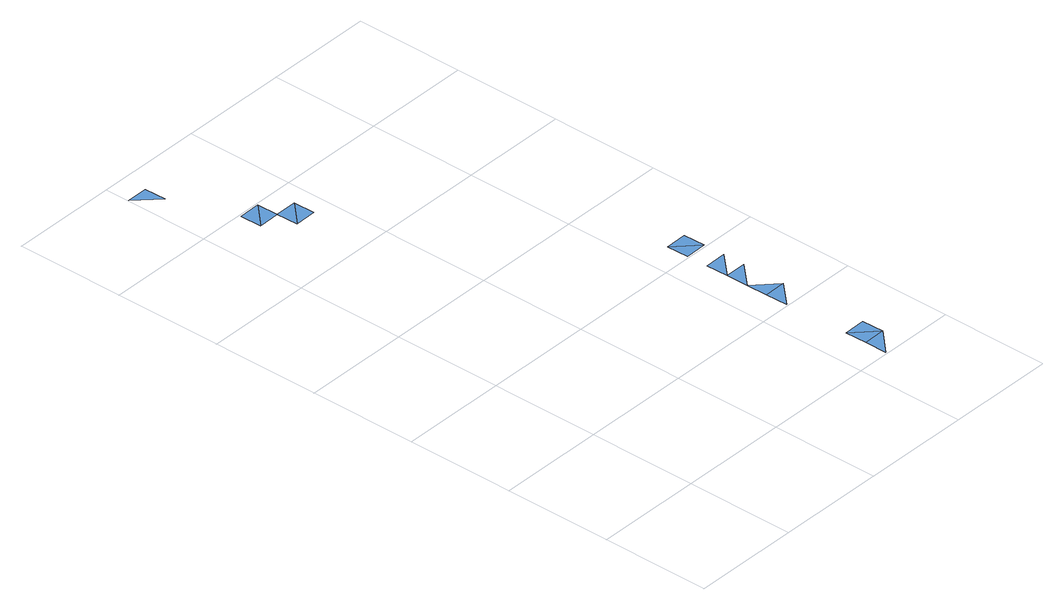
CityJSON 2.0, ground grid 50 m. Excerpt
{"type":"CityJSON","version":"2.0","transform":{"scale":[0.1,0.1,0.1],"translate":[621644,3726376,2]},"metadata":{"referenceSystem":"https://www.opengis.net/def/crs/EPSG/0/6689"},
"CityObjects":{
"waterbody1":{"type":"WaterBody","attributes":{"name":"福岡県津波浸水想定図","class":"1140","function":"2","WaterBodyTsunamiRiskAttribute.description":"1","WaterBodyTsunamiRiskAttribute.rank":"3"},"geometry":[{"type":"MultiSurface","lod":"1","boundaries":[[[0,1,2]],[[3,4,5]]]}]},
"waterbody2":{"type":"WaterBody","attributes":{"name":"福岡県津波浸水想定図","class":"1140","function":"2","WaterBodyTsunamiRiskAttribute.description":"1","WaterBodyTsunamiRiskAttribute.rank":"2"},"geometry":[{"type":"MultiSurface","lod":"1","boundaries":[[[6,7,8]],[[6,9,7]],[[10,11,9]],[[10,12,11]],[[13,14,15]],[[16,17,18]],[[17,19,18]],[[4,19,20]]]}]},
"waterbody3":{"type":"WaterBody","attributes":{"name":"福岡県津波浸水想定図","class":"1140","function":"2","WaterBodyTsunamiRiskAttribute.description":"1","WaterBodyTsunamiRiskAttribute.rank":"1"},"geometry":[{"type":"MultiSurface","lod":"1","boundaries":[[[15,21,13]],[[15,22,21]],[[23,24,25]],[[24,23,26]]]}]}
},
"vertices":[
[4,2887,3],[106,2789,2],[104,2889,2],[1142,909,3],[1144,809,3],[1242,911,3],
[213,2391,2],[311,2493,2],[211,2491,2],[313,2393,2],[315,2293,2],[413,2395,2],[415,2295,2],[1158,109,3],[1159,9,3],[1258,111,3],[1150,509,3],[1248,611,3],[1148,609,3],[1146,709,3],[1244,811,3],
[1156,209,3],[1256,211,3],[1240,1011,3],[1138,1109,3],[1140,1009,3],[1238,1111,3]
]}
